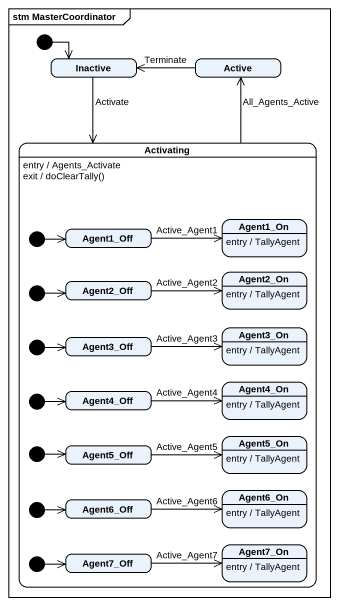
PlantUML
@startuml
mainframe stm MasterCoordinator
hide empty description
state Inactive
state Active
state Activating {
  state initial2 <<start>>
  state Agent1_Off
  state Agent1_On
  Agent1_On : entry / TallyAgent
  state initial3 <<start>>
  state Agent2_Off
  state Agent2_On
  Agent2_On : entry / TallyAgent
  state Agent3_On
  Agent3_On : entry / TallyAgent
  state initial4 <<start>>
  state Agent3_Off
  state initial5 <<start>>
  state Agent4_Off
  state Agent4_On
  Agent4_On : entry / TallyAgent
  state initial6 <<start>>
  state Agent5_Off
  state Agent5_On
  Agent5_On : entry / TallyAgent
  state initial7 <<start>>
  state Agent6_Off
  state Agent6_On
  Agent6_On : entry / TallyAgent
  state initial8 <<start>>
  state Agent7_Off
  state Agent7_On
  Agent7_On : entry / TallyAgent
}
Activating : entry / Agents_Activate
Activating : exit / doClearTally()
[*] -right-> Inactive
Inactive --> Activating : Activate
Active -left-> Inactive : Terminate
Activating -up-> Active : All_Agents_Active
initial2 -right-> Agent1_Off
Agent1_Off -right-> Agent1_On : Active_Agent1
initial3 -right-> Agent2_Off
Agent2_Off -right-> Agent2_On : Active_Agent2
initial4 -right-> Agent3_Off
Agent3_Off -right-> Agent3_On : Active_Agent3
initial5 -right-> Agent4_Off
Agent4_Off -right-> Agent4_On : Active_Agent4
initial6 -right-> Agent5_Off
Agent5_Off -right-> Agent5_On : Active_Agent5
initial7 -right-> Agent6_Off
Agent6_Off -right-> Agent6_On : Active_Agent6
initial8 -right-> Agent7_Off
Agent7_Off -right-> Agent7_On : Active_Agent7
@enduml
